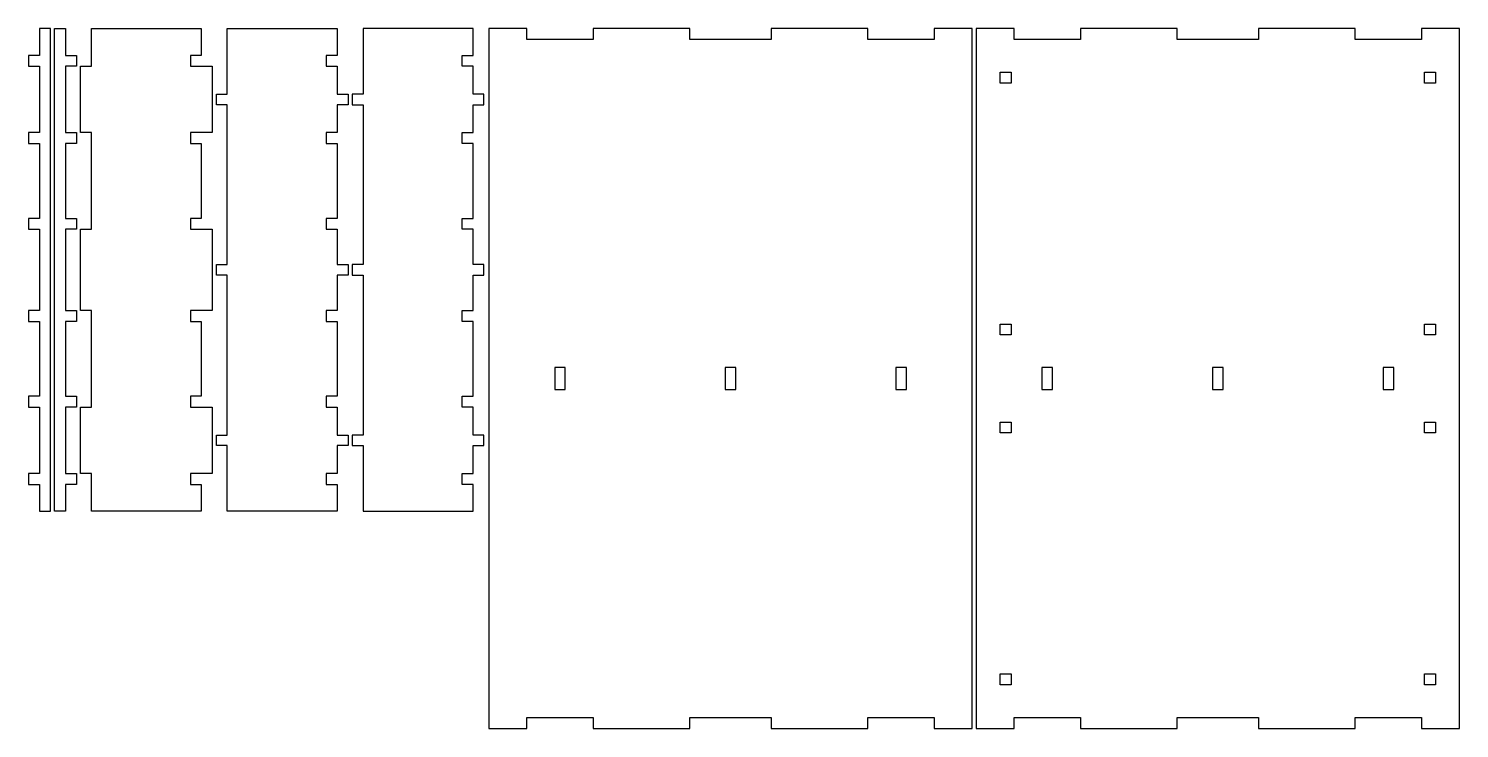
# Model space of a CAD drawing. Extents: x 15 to 2385, y 20 to 1180.
import ezdxf

# ---------------------------------------------------------------- set-up
doc = ezdxf.new("R2010")
doc.units = 0
doc.layers.add('BRIDGE', color=18, linetype='CONTINUOUS')

msp = doc.modelspace()

# ---------------------------------------------------------------- linework, layer by layer
at = {"layer": 'BRIDGE'}
for points in [[(33.3, 1180), (33.3, 1135.5), (15.3, 1135.5), (15.3, 1117.5), (33.3, 1117.5), (33.3, 1007.5), (15.3, 1007.5), (15.3, 989.5), (33.3, 989.5), (33.3, 865.4), (15.3, 865.4), (15.3, 847.4), (33.3, 847.4), (33.3, 712.6), (15.3, 712.6), (15.3, 694.6), (33.3, 694.6), (33.3, 570.5), (15.3, 570.5), (15.3, 552.5), (33.3, 552.5), (33.3, 442.5), (15.3, 442.5), (15.3, 424.5), (33.3, 424.5), (33.3, 380), (51.3, 380), (51.3, 1180)], [(58.3, 1180), (76.3, 1180), (76.3, 1135.5), (94.3, 1135.5), (94.3, 1117.5), (76.3, 1117.5), (76.3, 1007.5), (94.3, 1007.5), (94.3, 989.5), (76.3, 989.5), (76.3, 865.4), (94.3, 865.4), (94.3, 847.4), (76.3, 847.4), (76.3, 712.6), (94.3, 712.6), (94.3, 694.6), (76.3, 694.6), (76.3, 570.5), (94.3, 570.5), (94.3, 552.5), (76.3, 552.5), (76.3, 442.5), (94.3, 442.5), (94.3, 424.5), (76.3, 424.5), (76.3, 380), (58.3, 380)], [(119.3, 1180), (301.3, 1180), (301.3, 1135.5), (283.3, 1135.5), (283.3, 1117.5), (319.3, 1117.5), (319.3, 1007.5), (283.3, 1007.5), (283.3, 989.5), (301.3, 989.5), (301.3, 865.4), (283.3, 865.4), (283.3, 847.4), (319.3, 847.4), (319.3, 712.6), (283.3, 712.6), (283.3, 694.6), (301.3, 694.6), (301.3, 570.5), (283.3, 570.5), (283.3, 552.5), (319.3, 552.5), (319.3, 442.5), (283.3, 442.5), (283.3, 424.5), (301.3, 424.5), (301.3, 380), (119.3, 380), (119.3, 442.5), (101.3, 442.5), (101.3, 552.5), (119.3, 552.5), (119.3, 712.6), (101.3, 712.6), (101.3, 847.4), (119.3, 847.4), (119.3, 1007.5), (101.3, 1007.5), (101.3, 1117.5), (119.3, 1117.5)], [(344.3, 1180), (526.3, 1180), (526.3, 1135.5), (508.3, 1135.5), (508.3, 1117.5), (526.3, 1117.5), (526.3, 1071.2), (544.3, 1071.2), (544.3, 1053.7), (526.3, 1053.7), (526.3, 1007.5), (508.3, 1007.5), (508.3, 989.5), (526.3, 989.5), (526.3, 865.4), (508.3, 865.4), (508.3, 847.4), (526.3, 847.4), (526.3, 788.7), (544.3, 788.7), (544.3, 771.3), (526.3, 771.3), (526.3, 712.6), (508.3, 712.6), (508.3, 694.6), (526.3, 694.6), (526.3, 570.5), (508.3, 570.5), (508.3, 552.5), (526.3, 552.5), (526.3, 506.3), (544.3, 506.3), (544.3, 488.8), (526.3, 488.8), (526.3, 442.5), (508.3, 442.5), (508.3, 424.5), (526.3, 424.5), (526.3, 380), (344.3, 380), (344.3, 488.8), (326.3, 488.8), (326.3, 506.3), (344.3, 506.3), (344.3, 771.3), (326.3, 771.3), (326.3, 788.7), (344.3, 788.7), (344.3, 1053.7), (326.3, 1053.7), (326.3, 1071.2), (344.3, 1071.2)], [(569.3, 1180), (569.3, 1071.2), (551.3, 1071.2), (551.3, 1053.7), (569.3, 1053.7), (569.3, 788.7), (551.3, 788.7), (551.3, 771.3), (569.3, 771.3), (569.3, 506.3), (551.3, 506.3), (551.3, 488.8), (569.3, 488.8), (569.3, 380), (751.3, 380), (751.3, 424.5), (733.3, 424.5), (733.3, 442.5), (751.3, 442.5), (751.3, 488.8), (769.3, 488.8), (769.3, 506.3), (751.3, 506.3), (751.3, 552.5), (733.3, 552.5), (733.3, 570.5), (751.3, 570.5), (751.3, 694.6), (733.3, 694.6), (733.3, 712.6), (751.3, 712.6), (751.3, 771.3), (769.3, 771.3), (769.3, 788.7), (751.3, 788.7), (751.3, 847.4), (733.3, 847.4), (733.3, 865.4), (751.3, 865.4), (751.3, 989.5), (733.3, 989.5), (733.3, 1007.5), (751.3, 1007.5), (751.3, 1053.7), (769.3, 1053.7), (769.3, 1071.2), (751.3, 1071.2), (751.3, 1117.5), (733.3, 1117.5), (733.3, 1135.5), (751.3, 1135.5), (751.3, 1180)], [(777.7, 1180), (777.7, 20), (840.2, 20), (840.2, 38), (950.2, 38), (950.2, 20), (1110.3, 20), (1110.3, 38), (1245.2, 38), (1245.2, 20), (1405.2, 20), (1405.2, 38), (1515.2, 38), (1515.2, 20), (1577.7, 20), (1577.7, 1180), (1515.2, 1180), (1515.2, 1162), (1405.2, 1162), (1405.2, 1180), (1245.2, 1180), (1245.2, 1162), (1110.3, 1162), (1110.3, 1180), (950.2, 1180), (950.2, 1162), (840.2, 1162), (840.2, 1180)], [(1584.7, 1180), (1584.7, 20), (1647.2, 20), (1647.2, 38), (1757.2, 38), (1757.2, 20), (1917.3, 20), (1917.3, 38), (2052.2, 38), (2052.2, 20), (2212.2, 20), (2212.2, 38), (2322.2, 38), (2322.2, 20), (2384.7, 20), (2384.7, 1180), (2322.2, 1180), (2322.2, 1162), (2212.2, 1162), (2212.2, 1180), (2052.2, 1180), (2052.2, 1162), (1917.3, 1162), (1917.3, 1180), (1757.2, 1180), (1757.2, 1162), (1647.2, 1162), (1647.2, 1180)], [(1624.5, 1107.7), (1642.5, 1107.7), (1642.5, 1089.8), (1624.5, 1089.8)], [(2327, 1107.7), (2345, 1107.7), (2345, 1089.8), (2327, 1089.8)], [(1624.5, 690.2), (1642.5, 690.2), (1642.5, 672.2), (1624.5, 672.2)], [(2327, 690.2), (2345, 690.2), (2345, 672.2), (2327, 672.2)], [(886.5, 618), (886.5, 582), (904, 582), (904, 618)], [(1169, 618), (1169, 582), (1186.5, 582), (1186.5, 618)], [(1451.5, 618), (1451.5, 582), (1469, 582), (1469, 618)], [(1693.5, 618), (1693.5, 582), (1711, 582), (1711, 618)], [(1976, 618), (1976, 582), (1993.5, 582), (1993.5, 618)], [(2258.5, 618), (2258.5, 582), (2276, 582), (2276, 618)], [(1624.5, 527.7), (1642.5, 527.7), (1642.5, 509.8), (1624.5, 509.8)], [(2327, 527.7), (2345, 527.7), (2345, 509.8), (2327, 509.8)], [(1624.5, 110.2), (1642.5, 110.2), (1642.5, 92.3), (1624.5, 92.3)], [(2327, 110.2), (2345, 110.2), (2345, 92.3), (2327, 92.3)]]:
    msp.add_lwpolyline(points, close=True, dxfattribs=at)

doc.saveas('drawing.dxf')
